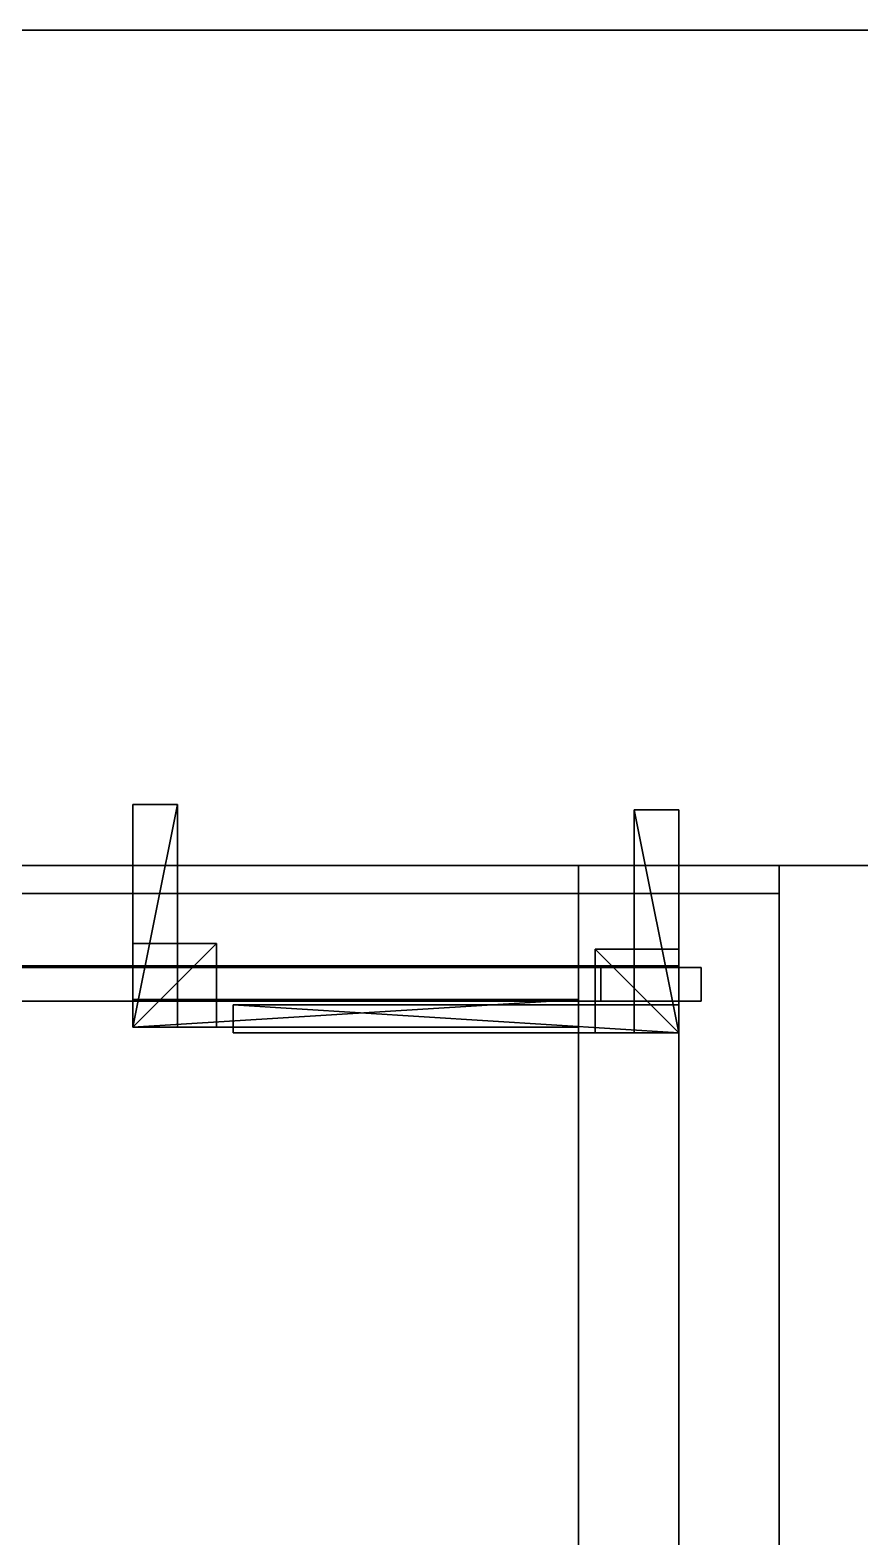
# Model space of a CAD drawing. Extents: x 0 to 6014, y -2453 to 0.
# Drawn here: x 3511.6 to 3660.5, y -270.5 to 0 of the extents above; entities that cross this region are included whole.
import ezdxf

# ---------------------------------------------------------------- set-up
doc = ezdxf.new("R2010")
doc.units = 0
for name, color, linetype in [('LAYER0', 7, 'CONTINUOUS'), ('LAYER1', 7, 'CONTINUOUS'), ('LAYER182', 254, 'CONTINUOUS'), ('LAYER218', 7, 'CONTINUOUS'), ('LAYER227', 2, 'CONTINUOUS'), ('LAYER228', 7, 'CONTINUOUS'), ('LAYER229', 253, 'CONTINUOUS'), ('LAYER230', 253, 'CONTINUOUS'), ('LAYER231', 253, 'CONTINUOUS'), ('LAYER232', 253, 'CONTINUOUS'), ('LAYER233', 253, 'CONTINUOUS'), ('LAYER234', 253, 'CONTINUOUS'), ('LAYER235', 7, 'CONTINUOUS'), ('LAYER236', 7, 'CONTINUOUS'), ('LAYER247', 7, 'CONTINUOUS'), ('LAYER248', 7, 'CONTINUOUS'), ('LAYER349', 7, 'CONTINUOUS'), ('LAYER350', 2, 'CONTINUOUS'), ('LAYER351', 7, 'CONTINUOUS'), ('LAYER352', 253, 'CONTINUOUS'), ('LAYER353', 253, 'CONTINUOUS'), ('LAYER354', 253, 'CONTINUOUS'), ('LAYER355', 253, 'CONTINUOUS'), ('LAYER356', 253, 'CONTINUOUS'), ('LAYER357', 253, 'CONTINUOUS'), ('LAYER358', 7, 'CONTINUOUS'), ('LAYER359', 7, 'CONTINUOUS'), ('LAYER360', 7, 'CONTINUOUS'), ('LAYER362', 7, 'CONTINUOUS'), ('LAYER58', 254, 'CONTINUOUS'), ('LAYER67', 2, 'CONTINUOUS'), ('LAYER68', 7, 'CONTINUOUS'), ('LAYER685', 7, 'CONTINUOUS'), ('LAYER687', 7, 'CONTINUOUS'), ('LAYER688', 45, 'CONTINUOUS'), ('LAYER69', 253, 'CONTINUOUS'), ('LAYER691', 45, 'CONTINUOUS'), ('LAYER695', 7, 'CONTINUOUS'), ('LAYER70', 253, 'CONTINUOUS'), ('LAYER71', 253, 'CONTINUOUS'), ('LAYER72', 253, 'CONTINUOUS'), ('LAYER73', 253, 'CONTINUOUS'), ('LAYER74', 253, 'CONTINUOUS'), ('LAYER75', 7, 'CONTINUOUS'), ('LAYER77', 7, 'CONTINUOUS'), ('LAYER78', 7, 'CONTINUOUS')]:
    doc.layers.add(name, color=color, linetype=linetype)

msp = doc.modelspace()

# ---------------------------------------------------------------- linework, layer by layer
at = {"layer": 'LAYER0'}
for points, invisible_edges in [([(4585, 0), (1510, -265), (1510, 0), (4585, 0)], 1), ([(1510, -265), (4585, 0), (2107, -1840), (1510, -265)], 7), ([(1510, 0, 5), (4585, 0), (1510, 0), (1510, 0, 5)], 1), ([(4585, 0), (1510, 0, 5), (4585, 0, 5), (4585, 0)], 1), ([(1510, 0, 5), (2107, -1840, 5), (4585, 0, 5), (1510, 0, 5)], 3), ([(2107, -1840), (4585, 0), (2107, -2453), (2107, -1840)], 3), ([(2107, -2453), (4585, 0), (4585, -640), (2107, -2453)], 5), ([(4585, 0, 5), (2107, -1840, 5), (4585, -640, 5), (4585, 0, 5)], 3)]:
    msp.add_3dface(points, dxfattribs=dict(at, invisible_edges=invisible_edges))
at = {"layer": 'LAYER1'}
for points, invisible_edges in [([(1660, -150, 5), (1510, 0, 5), (4585, 0, 5), (1660, -150, 5)], 5), ([(1510, 0, 2334), (4585, 0, 5), (1510, 0, 5), (1510, 0, 2334)], 1), ([(4585, 0, 5), (1510, 0, 2334), (4585, 0, 2334), (4585, 0, 5)], 1), ([(1660, -150, 5), (4585, 0, 5), (4435, -150, 5), (1660, -150, 5)], 3), ([(4435, -150, 2334), (1660, -150, 5), (4435, -150, 5), (4435, -150, 2334)], 1), ([(1660, -150, 5), (4435, -150, 2334), (1660, -150, 2334), (1660, -150, 5)], 1)]:
    msp.add_3dface(points, dxfattribs=dict(at, invisible_edges=invisible_edges))
at = {"layer": 'LAYER182', "invisible_edges": 1}
for points in [[(3646, -150, 153), (3646, -780, 2334), (3646, -150, 2334), (3646, -150, 153)], [(3646, -780, 2334), (3646, -150, 153), (3646, -780, 153), (3646, -780, 2334)], [(3664, -150, 2334), (3646, -780, 2334), (3664, -780, 2334), (3664, -150, 2334)], [(3646, -780, 2334), (3664, -150, 2334), (3646, -150, 2334), (3646, -780, 2334)], [(3646, -150, 153), (3664, -780, 153), (3646, -780, 153), (3646, -150, 153)], [(3664, -780, 153), (3646, -150, 153), (3664, -150, 153), (3664, -780, 153)], [(3664, -150, 2334), (3646, -150, 153), (3646, -150, 2334), (3664, -150, 2334)], [(3646, -150, 153), (3664, -150, 2334), (3664, -150, 153), (3646, -150, 153)]]:
    msp.add_3dface(points, dxfattribs=at)
at = {"layer": 'LAYER218', "invisible_edges": 1}
for points in [[(3628, -150, 1943), (3628, -755, 2293), (3628, -150, 2293), (3628, -150, 1943)], [(3628, -755, 2293), (3628, -150, 1943), (3628, -755, 1943), (3628, -755, 2293)], [(3628, -150, 1943), (3646, -755, 1943), (3628, -755, 1943), (3628, -150, 1943)], [(3646, -755, 1943), (3628, -150, 1943), (3646, -150, 1943), (3646, -755, 1943)], [(3646, -150, 2293), (3628, -755, 2293), (3646, -755, 2293), (3646, -150, 2293)], [(3628, -755, 2293), (3646, -150, 2293), (3628, -150, 2293), (3628, -755, 2293)], [(3646, -150, 2293), (3628, -150, 1943), (3628, -150, 2293), (3646, -150, 2293)], [(3628, -150, 1943), (3646, -150, 2293), (3646, -150, 1943), (3628, -150, 1943)], [(3646, -755, 1943), (3646, -150, 2293), (3646, -755, 2293), (3646, -755, 1943)], [(3646, -150, 2293), (3646, -755, 1943), (3646, -150, 1943), (3646, -150, 2293)]]:
    msp.add_3dface(points, dxfattribs=at)
at = {"layer": 'LAYER227'}
for points in [[(3548, -180, 2262.5), (3548, -175, 2239.5), (3548, -180, 2239.5), (3548, -180, 2262.5)], [(3548, -175, 2262.5), (3548, -175, 2239.5), (3548, -180, 2262.5), (3548, -175, 2262.5)], [(3628, -180, 2262.5), (3548, -175, 2262.5), (3548, -180, 2262.5), (3628, -180, 2262.5)], [(3628, -175, 2262.5), (3548, -175, 2262.5), (3628, -180, 2262.5), (3628, -175, 2262.5)], [(3548, -175, 2239.5), (3628, -180, 2239.5), (3548, -180, 2239.5), (3548, -175, 2239.5)], [(3628, -175, 2239.5), (3628, -180, 2239.5), (3548, -175, 2239.5), (3628, -175, 2239.5)], [(3548, -175, 2262.5), (3628, -175, 2239.5), (3548, -175, 2239.5), (3548, -175, 2262.5)], [(3628, -175, 2262.5), (3628, -175, 2239.5), (3548, -175, 2262.5), (3628, -175, 2262.5)], [(3628, -180, 2239.5), (3628, -175, 2262.5), (3628, -180, 2262.5), (3628, -180, 2239.5)], [(3628, -175, 2239.5), (3628, -175, 2262.5), (3628, -180, 2239.5), (3628, -175, 2239.5)], [(3548, -180, 2239.5), (3628, -180, 2262.5), (3548, -180, 2262.5), (3548, -180, 2239.5)], [(3628, -180, 2239.5), (3628, -180, 2262.5), (3548, -180, 2239.5), (3628, -180, 2239.5)]]:
    msp.add_3dface(points, dxfattribs=at)
at = {"layer": 'LAYER228', "invisible_edges": 1}
for points in [[(3628, -180, 2262.5), (3548, -175, 2262.5), (3548, -180, 2262.5), (3628, -180, 2262.5)], [(3548, -175, 2262.5), (3628, -180, 2262.5), (3628, -175, 2262.5), (3548, -175, 2262.5)], [(3548, -175, 2262.5), (3548, -180, 2239.5), (3548, -180, 2262.5), (3548, -175, 2262.5)], [(3548, -180, 2239.5), (3548, -175, 2262.5), (3548, -175, 2239.5), (3548, -180, 2239.5)], [(3628, -175, 2239.5), (3548, -180, 2239.5), (3548, -175, 2239.5), (3628, -175, 2239.5)], [(3548, -180, 2239.5), (3628, -175, 2239.5), (3628, -180, 2239.5), (3548, -180, 2239.5)], [(3548, -175, 2262.5), (3628, -175, 2239.5), (3548, -175, 2239.5), (3548, -175, 2262.5)], [(3628, -175, 2239.5), (3548, -175, 2262.5), (3628, -175, 2262.5), (3628, -175, 2239.5)], [(3628, -175, 2239.5), (3628, -180, 2262.5), (3628, -180, 2239.5), (3628, -175, 2239.5)], [(3628, -180, 2262.5), (3628, -175, 2239.5), (3628, -175, 2262.5), (3628, -180, 2262.5)], [(3628, -180, 2262.5), (3548, -180, 2239.5), (3628, -180, 2239.5), (3628, -180, 2262.5)], [(3548, -180, 2239.5), (3628, -180, 2262.5), (3548, -180, 2262.5), (3548, -180, 2239.5)]]:
    msp.add_3dface(points, dxfattribs=at)
at = {"layer": 'LAYER229'}
for points in [[(3613, -180, 2262.5), (3613, -165, 2247.5), (3613, -180, 2247.5), (3613, -180, 2262.5)], [(3613, -165, 2262.5), (3613, -165, 2247.5), (3613, -180, 2262.5), (3613, -165, 2262.5)], [(3628, -180, 2262.5), (3613, -165, 2262.5), (3613, -180, 2262.5), (3628, -180, 2262.5)], [(3628, -165, 2262.5), (3613, -165, 2262.5), (3628, -180, 2262.5), (3628, -165, 2262.5)], [(3613, -165, 2247.5), (3628, -180, 2247.5), (3613, -180, 2247.5), (3613, -165, 2247.5)], [(3628, -165, 2247.5), (3628, -180, 2247.5), (3613, -165, 2247.5), (3628, -165, 2247.5)], [(3613, -165, 2262.5), (3628, -165, 2247.5), (3613, -165, 2247.5), (3613, -165, 2262.5)], [(3628, -165, 2262.5), (3628, -165, 2247.5), (3613, -165, 2262.5), (3628, -165, 2262.5)], [(3628, -180, 2247.5), (3628, -165, 2262.5), (3628, -180, 2262.5), (3628, -180, 2247.5)], [(3628, -165, 2247.5), (3628, -165, 2262.5), (3628, -180, 2247.5), (3628, -165, 2247.5)], [(3613, -180, 2247.5), (3628, -180, 2262.5), (3613, -180, 2262.5), (3613, -180, 2247.5)], [(3628, -180, 2247.5), (3628, -180, 2262.5), (3613, -180, 2247.5), (3628, -180, 2247.5)]]:
    msp.add_3dface(points, dxfattribs=at)
at = {"layer": 'LAYER230'}
for points in [[(3613, -180, 2262.5), (3613, -165, 2247.5), (3613, -180, 2247.5), (3613, -180, 2262.5)], [(3613, -165, 2262.5), (3613, -165, 2247.5), (3613, -180, 2262.5), (3613, -165, 2262.5)], [(3628, -180, 2262.5), (3613, -165, 2262.5), (3613, -180, 2262.5), (3628, -180, 2262.5)], [(3628, -165, 2262.5), (3613, -165, 2262.5), (3628, -180, 2262.5), (3628, -165, 2262.5)], [(3613, -165, 2247.5), (3628, -180, 2247.5), (3613, -180, 2247.5), (3613, -165, 2247.5)], [(3628, -165, 2247.5), (3628, -180, 2247.5), (3613, -165, 2247.5), (3628, -165, 2247.5)], [(3613, -165, 2262.5), (3628, -165, 2247.5), (3613, -165, 2247.5), (3613, -165, 2262.5)], [(3628, -165, 2262.5), (3628, -165, 2247.5), (3613, -165, 2262.5), (3628, -165, 2262.5)], [(3628, -180, 2247.5), (3628, -165, 2262.5), (3628, -180, 2262.5), (3628, -180, 2247.5)], [(3628, -165, 2247.5), (3628, -165, 2262.5), (3628, -180, 2247.5), (3628, -165, 2247.5)], [(3613, -180, 2247.5), (3628, -180, 2262.5), (3613, -180, 2262.5), (3613, -180, 2247.5)], [(3628, -180, 2247.5), (3628, -180, 2262.5), (3613, -180, 2247.5), (3628, -180, 2247.5)]]:
    msp.add_3dface(points, dxfattribs=at)
at = {"layer": 'LAYER231'}
for points in [[(3613, -180, 2262.5), (3613, -165, 2247.5), (3613, -180, 2247.5), (3613, -180, 2262.5)], [(3613, -165, 2262.5), (3613, -165, 2247.5), (3613, -180, 2262.5), (3613, -165, 2262.5)], [(3628, -180, 2262.5), (3613, -165, 2262.5), (3613, -180, 2262.5), (3628, -180, 2262.5)], [(3628, -165, 2262.5), (3613, -165, 2262.5), (3628, -180, 2262.5), (3628, -165, 2262.5)], [(3613, -165, 2247.5), (3628, -180, 2247.5), (3613, -180, 2247.5), (3613, -165, 2247.5)], [(3628, -165, 2247.5), (3628, -180, 2247.5), (3613, -165, 2247.5), (3628, -165, 2247.5)], [(3613, -165, 2262.5), (3628, -165, 2247.5), (3613, -165, 2247.5), (3613, -165, 2262.5)], [(3628, -165, 2262.5), (3628, -165, 2247.5), (3613, -165, 2262.5), (3628, -165, 2262.5)], [(3628, -180, 2247.5), (3628, -165, 2262.5), (3628, -180, 2262.5), (3628, -180, 2247.5)], [(3628, -165, 2247.5), (3628, -165, 2262.5), (3628, -180, 2247.5), (3628, -165, 2247.5)], [(3613, -180, 2247.5), (3628, -180, 2262.5), (3613, -180, 2262.5), (3613, -180, 2247.5)], [(3628, -180, 2247.5), (3628, -180, 2262.5), (3613, -180, 2247.5), (3628, -180, 2247.5)]]:
    msp.add_3dface(points, dxfattribs=at)
at = {"layer": 'LAYER232'}
for points in [[(3613, -180, 2262.5), (3613, -165, 2247.5), (3613, -180, 2247.5), (3613, -180, 2262.5)], [(3613, -165, 2262.5), (3613, -165, 2247.5), (3613, -180, 2262.5), (3613, -165, 2262.5)], [(3628, -180, 2262.5), (3613, -165, 2262.5), (3613, -180, 2262.5), (3628, -180, 2262.5)], [(3628, -165, 2262.5), (3613, -165, 2262.5), (3628, -180, 2262.5), (3628, -165, 2262.5)], [(3613, -165, 2247.5), (3628, -180, 2247.5), (3613, -180, 2247.5), (3613, -165, 2247.5)], [(3628, -165, 2247.5), (3628, -180, 2247.5), (3613, -165, 2247.5), (3628, -165, 2247.5)], [(3613, -165, 2262.5), (3628, -165, 2247.5), (3613, -165, 2247.5), (3613, -165, 2262.5)], [(3628, -165, 2262.5), (3628, -165, 2247.5), (3613, -165, 2262.5), (3628, -165, 2262.5)], [(3628, -180, 2247.5), (3628, -165, 2262.5), (3628, -180, 2262.5), (3628, -180, 2247.5)], [(3628, -165, 2247.5), (3628, -165, 2262.5), (3628, -180, 2247.5), (3628, -165, 2247.5)], [(3613, -180, 2247.5), (3628, -180, 2262.5), (3613, -180, 2262.5), (3613, -180, 2247.5)], [(3628, -180, 2247.5), (3628, -180, 2262.5), (3613, -180, 2247.5), (3628, -180, 2247.5)]]:
    msp.add_3dface(points, dxfattribs=at)
at = {"layer": 'LAYER233'}
for points in [[(3620, -180, 2262.5), (3620, -140, 2254.5), (3620, -180, 2254.5), (3620, -180, 2262.5)], [(3620, -140, 2262.5), (3620, -140, 2254.5), (3620, -180, 2262.5), (3620, -140, 2262.5)], [(3628, -180, 2262.5), (3620, -140, 2262.5), (3620, -180, 2262.5), (3628, -180, 2262.5)], [(3628, -140, 2262.5), (3620, -140, 2262.5), (3628, -180, 2262.5), (3628, -140, 2262.5)], [(3620, -140, 2254.5), (3628, -180, 2254.5), (3620, -180, 2254.5), (3620, -140, 2254.5)], [(3628, -140, 2254.5), (3628, -180, 2254.5), (3620, -140, 2254.5), (3628, -140, 2254.5)], [(3620, -140, 2262.5), (3628, -140, 2254.5), (3620, -140, 2254.5), (3620, -140, 2262.5)], [(3628, -140, 2262.5), (3628, -140, 2254.5), (3620, -140, 2262.5), (3628, -140, 2262.5)], [(3628, -180, 2254.5), (3628, -140, 2262.5), (3628, -180, 2262.5), (3628, -180, 2254.5)], [(3628, -140, 2254.5), (3628, -140, 2262.5), (3628, -180, 2254.5), (3628, -140, 2254.5)], [(3620, -180, 2254.5), (3628, -180, 2262.5), (3620, -180, 2262.5), (3620, -180, 2254.5)], [(3628, -180, 2254.5), (3628, -180, 2262.5), (3620, -180, 2254.5), (3628, -180, 2254.5)]]:
    msp.add_3dface(points, dxfattribs=at)
at = {"layer": 'LAYER234'}
for points in [[(3548, -180, 2262.5), (3548, -175, 2246.5), (3548, -180, 2246.5), (3548, -180, 2262.5)], [(3548, -175, 2262.5), (3548, -175, 2246.5), (3548, -180, 2262.5), (3548, -175, 2262.5)], [(3628, -180, 2262.5), (3548, -175, 2262.5), (3548, -180, 2262.5), (3628, -180, 2262.5)], [(3628, -175, 2262.5), (3548, -175, 2262.5), (3628, -180, 2262.5), (3628, -175, 2262.5)], [(3548, -175, 2246.5), (3628, -180, 2246.5), (3548, -180, 2246.5), (3548, -175, 2246.5)], [(3628, -175, 2246.5), (3628, -180, 2246.5), (3548, -175, 2246.5), (3628, -175, 2246.5)], [(3548, -175, 2262.5), (3628, -175, 2246.5), (3548, -175, 2246.5), (3548, -175, 2262.5)], [(3628, -175, 2262.5), (3628, -175, 2246.5), (3548, -175, 2262.5), (3628, -175, 2262.5)], [(3628, -180, 2246.5), (3628, -175, 2262.5), (3628, -180, 2262.5), (3628, -180, 2246.5)], [(3628, -175, 2246.5), (3628, -175, 2262.5), (3628, -180, 2246.5), (3628, -175, 2246.5)], [(3548, -180, 2246.5), (3628, -180, 2262.5), (3548, -180, 2262.5), (3548, -180, 2246.5)], [(3628, -180, 2246.5), (3628, -180, 2262.5), (3548, -180, 2246.5), (3628, -180, 2246.5)]]:
    msp.add_3dface(points, dxfattribs=at)
at = {"layer": 'LAYER235', "invisible_edges": 1}
for points in [[(3628, -150, 1944), (3046, -755, 1944), (3046, -150, 1944), (3628, -150, 1944)], [(3046, -755, 1944), (3628, -150, 1944), (3628, -755, 1944), (3046, -755, 1944)], [(3046, -150, 1962), (3628, -150, 1944), (3046, -150, 1944), (3046, -150, 1962)], [(3628, -150, 1944), (3046, -150, 1962), (3628, -150, 1962), (3628, -150, 1944)], [(3628, -755, 1962), (3046, -150, 1962), (3046, -755, 1962), (3628, -755, 1962)], [(3046, -150, 1962), (3628, -755, 1962), (3628, -150, 1962), (3046, -150, 1962)], [(3628, -150, 1944), (3628, -755, 1962), (3628, -755, 1944), (3628, -150, 1944)], [(3628, -755, 1962), (3628, -150, 1944), (3628, -150, 1962), (3628, -755, 1962)]]:
    msp.add_3dface(points, dxfattribs=at)
at = {"layer": 'LAYER236', "invisible_edges": 1}
for points in [[(3046, -150, 2292), (3628, -755, 2292), (3628, -150, 2292), (3046, -150, 2292)], [(3628, -755, 2292), (3046, -150, 2292), (3046, -755, 2292), (3628, -755, 2292)], [(3628, -150, 2274), (3046, -150, 2292), (3628, -150, 2292), (3628, -150, 2274)], [(3046, -150, 2292), (3628, -150, 2274), (3046, -150, 2274), (3046, -150, 2292)], [(3046, -755, 2274), (3628, -150, 2274), (3628, -755, 2274), (3046, -755, 2274)], [(3628, -150, 2274), (3046, -755, 2274), (3046, -150, 2274), (3628, -150, 2274)], [(3628, -150, 2274), (3628, -755, 2292), (3628, -755, 2274), (3628, -150, 2274)], [(3628, -755, 2292), (3628, -150, 2274), (3628, -150, 2292), (3628, -755, 2292)]]:
    msp.add_3dface(points, dxfattribs=at)
at = {"layer": 'LAYER247', "invisible_edges": 1}
for points in [[(3042, -168.3, 1958), (3632, -174.3, 1958), (3042, -174.3, 1958), (3042, -168.3, 1958)], [(3632, -174.3, 1958), (3042, -168.3, 1958), (3632, -168.3, 1958), (3632, -174.3, 1958)], [(3632, -168.3, 2278), (3042, -174.3, 2278), (3632, -174.3, 2278), (3632, -168.3, 2278)], [(3042, -174.3, 2278), (3632, -168.3, 2278), (3042, -168.3, 2278), (3042, -174.3, 2278)], [(3042, -168.3, 1958), (3632, -168.3, 2278), (3632, -168.3, 1958), (3042, -168.3, 1958)], [(3632, -168.3, 2278), (3042, -168.3, 1958), (3042, -168.3, 2278), (3632, -168.3, 2278)], [(3632, -168.3, 2278), (3632, -174.3, 1958), (3632, -168.3, 1958), (3632, -168.3, 2278)], [(3632, -174.3, 1958), (3632, -168.3, 2278), (3632, -174.3, 2278), (3632, -174.3, 1958)], [(3042, -174.3, 2278), (3632, -174.3, 1958), (3632, -174.3, 2278), (3042, -174.3, 2278)], [(3632, -174.3, 1958), (3042, -174.3, 2278), (3042, -174.3, 1958), (3632, -174.3, 1958)]]:
    msp.add_3dface(points, dxfattribs=at)
at = {"layer": 'LAYER248', "invisible_edges": 1}
for points in [[(3628, -150, 2274), (3046, -150, 2154), (3046, -150, 2274), (3628, -150, 2274)], [(3046, -150, 2154), (3628, -150, 2274), (3628, -150, 2154), (3046, -150, 2154)], [(3628, -168, 2154), (3046, -150, 2154), (3628, -150, 2154), (3628, -168, 2154)], [(3046, -150, 2154), (3628, -168, 2154), (3046, -168, 2154), (3046, -150, 2154)], [(3046, -168, 2274), (3628, -150, 2274), (3046, -150, 2274), (3046, -168, 2274)], [(3628, -150, 2274), (3046, -168, 2274), (3628, -168, 2274), (3628, -150, 2274)], [(3628, -150, 2274), (3628, -168, 2154), (3628, -150, 2154), (3628, -150, 2274)], [(3628, -168, 2154), (3628, -150, 2274), (3628, -168, 2274), (3628, -168, 2154)], [(3628, -168, 2154), (3046, -168, 2274), (3046, -168, 2154), (3628, -168, 2154)], [(3046, -168, 2274), (3628, -168, 2154), (3628, -168, 2274), (3046, -168, 2274)]]:
    msp.add_3dface(points, dxfattribs=at)
at = {"layer": 'LAYER349', "invisible_edges": 1}
for points in [[(3610, -150, 1906), (3037, -150, 1786), (3037, -150, 1906), (3610, -150, 1906)], [(3037, -150, 1786), (3610, -150, 1906), (3610, -150, 1786), (3037, -150, 1786)], [(3610, -168, 1786), (3037, -150, 1786), (3610, -150, 1786), (3610, -168, 1786)], [(3037, -150, 1786), (3610, -168, 1786), (3037, -168, 1786), (3037, -150, 1786)], [(3037, -168, 1906), (3610, -150, 1906), (3037, -150, 1906), (3037, -168, 1906)], [(3610, -150, 1906), (3037, -168, 1906), (3610, -168, 1906), (3610, -150, 1906)], [(3610, -150, 1906), (3610, -168, 1786), (3610, -150, 1786), (3610, -150, 1906)], [(3610, -168, 1786), (3610, -150, 1906), (3610, -168, 1906), (3610, -168, 1786)], [(3610, -168, 1786), (3037, -168, 1906), (3037, -168, 1786), (3610, -168, 1786)], [(3037, -168, 1906), (3610, -168, 1786), (3610, -168, 1906), (3037, -168, 1906)]]:
    msp.add_3dface(points, dxfattribs=at)
at = {"layer": 'LAYER350'}
for points in [[(3610, -179, 1883), (3610, -174, 1883), (3530, -179, 1883), (3610, -179, 1883)], [(3530, -179, 1883), (3610, -174, 1883), (3530, -174, 1883), (3530, -179, 1883)], [(3530, -179, 1883), (3530, -174, 1883), (3530, -179, 1860), (3530, -179, 1883)], [(3530, -179, 1860), (3530, -174, 1883), (3530, -174, 1860), (3530, -179, 1860)], [(3610, -179, 1860), (3530, -179, 1860), (3610, -174, 1860), (3610, -179, 1860)], [(3610, -174, 1860), (3530, -179, 1860), (3530, -174, 1860), (3610, -174, 1860)], [(3610, -174, 1860), (3530, -174, 1860), (3610, -174, 1883), (3610, -174, 1860)], [(3610, -174, 1883), (3530, -174, 1860), (3530, -174, 1883), (3610, -174, 1883)], [(3610, -179, 1860), (3610, -174, 1860), (3610, -179, 1883), (3610, -179, 1860)], [(3610, -179, 1883), (3610, -174, 1860), (3610, -174, 1883), (3610, -179, 1883)], [(3610, -179, 1883), (3530, -179, 1883), (3610, -179, 1860), (3610, -179, 1883)], [(3610, -179, 1860), (3530, -179, 1883), (3530, -179, 1860), (3610, -179, 1860)]]:
    msp.add_3dface(points, dxfattribs=at)
at = {"layer": 'LAYER351', "invisible_edges": 1}
for points in [[(3530, -174, 1883), (3610, -179, 1883), (3610, -174, 1883), (3530, -174, 1883)], [(3610, -179, 1883), (3530, -174, 1883), (3530, -179, 1883), (3610, -179, 1883)], [(3530, -179, 1860), (3610, -174, 1860), (3610, -179, 1860), (3530, -179, 1860)], [(3610, -174, 1860), (3530, -179, 1860), (3530, -174, 1860), (3610, -174, 1860)], [(3530, -174, 1883), (3530, -179, 1860), (3530, -179, 1883), (3530, -174, 1883)], [(3530, -179, 1860), (3530, -174, 1883), (3530, -174, 1860), (3530, -179, 1860)], [(3610, -174, 1860), (3530, -174, 1883), (3610, -174, 1883), (3610, -174, 1860)], [(3530, -174, 1883), (3610, -174, 1860), (3530, -174, 1860), (3530, -174, 1883)], [(3610, -174, 1860), (3610, -179, 1883), (3610, -179, 1860), (3610, -174, 1860)], [(3610, -179, 1883), (3610, -174, 1860), (3610, -174, 1883), (3610, -179, 1883)], [(3530, -179, 1860), (3610, -179, 1883), (3530, -179, 1883), (3530, -179, 1860)], [(3610, -179, 1883), (3530, -179, 1860), (3610, -179, 1860), (3610, -179, 1883)]]:
    msp.add_3dface(points, dxfattribs=at)
at = {"layer": 'LAYER352'}
for points in [[(3545, -179, 1883), (3545, -164, 1883), (3530, -179, 1883), (3545, -179, 1883)], [(3530, -179, 1883), (3545, -164, 1883), (3530, -164, 1883), (3530, -179, 1883)], [(3530, -179, 1883), (3530, -164, 1883), (3530, -179, 1868), (3530, -179, 1883)], [(3530, -179, 1868), (3530, -164, 1883), (3530, -164, 1868), (3530, -179, 1868)], [(3545, -179, 1868), (3530, -179, 1868), (3545, -164, 1868), (3545, -179, 1868)], [(3545, -164, 1868), (3530, -179, 1868), (3530, -164, 1868), (3545, -164, 1868)], [(3545, -164, 1868), (3530, -164, 1868), (3545, -164, 1883), (3545, -164, 1868)], [(3545, -164, 1883), (3530, -164, 1868), (3530, -164, 1883), (3545, -164, 1883)], [(3545, -179, 1868), (3545, -164, 1868), (3545, -179, 1883), (3545, -179, 1868)], [(3545, -179, 1883), (3545, -164, 1868), (3545, -164, 1883), (3545, -179, 1883)], [(3545, -179, 1883), (3530, -179, 1883), (3545, -179, 1868), (3545, -179, 1883)], [(3545, -179, 1868), (3530, -179, 1883), (3530, -179, 1868), (3545, -179, 1868)]]:
    msp.add_3dface(points, dxfattribs=at)
at = {"layer": 'LAYER353'}
for points in [[(3545, -179, 1883), (3545, -164, 1883), (3530, -179, 1883), (3545, -179, 1883)], [(3530, -179, 1883), (3545, -164, 1883), (3530, -164, 1883), (3530, -179, 1883)], [(3530, -179, 1883), (3530, -164, 1883), (3530, -179, 1868), (3530, -179, 1883)], [(3530, -179, 1868), (3530, -164, 1883), (3530, -164, 1868), (3530, -179, 1868)], [(3545, -179, 1868), (3530, -179, 1868), (3545, -164, 1868), (3545, -179, 1868)], [(3545, -164, 1868), (3530, -179, 1868), (3530, -164, 1868), (3545, -164, 1868)], [(3545, -164, 1868), (3530, -164, 1868), (3545, -164, 1883), (3545, -164, 1868)], [(3545, -164, 1883), (3530, -164, 1868), (3530, -164, 1883), (3545, -164, 1883)], [(3545, -179, 1868), (3545, -164, 1868), (3545, -179, 1883), (3545, -179, 1868)], [(3545, -179, 1883), (3545, -164, 1868), (3545, -164, 1883), (3545, -179, 1883)], [(3545, -179, 1883), (3530, -179, 1883), (3545, -179, 1868), (3545, -179, 1883)], [(3545, -179, 1868), (3530, -179, 1883), (3530, -179, 1868), (3545, -179, 1868)]]:
    msp.add_3dface(points, dxfattribs=at)
at = {"layer": 'LAYER354'}
for points in [[(3545, -179, 1883), (3545, -164, 1883), (3530, -179, 1883), (3545, -179, 1883)], [(3530, -179, 1883), (3545, -164, 1883), (3530, -164, 1883), (3530, -179, 1883)], [(3530, -179, 1883), (3530, -164, 1883), (3530, -179, 1868), (3530, -179, 1883)], [(3530, -179, 1868), (3530, -164, 1883), (3530, -164, 1868), (3530, -179, 1868)], [(3545, -179, 1868), (3530, -179, 1868), (3545, -164, 1868), (3545, -179, 1868)], [(3545, -164, 1868), (3530, -179, 1868), (3530, -164, 1868), (3545, -164, 1868)], [(3545, -164, 1868), (3530, -164, 1868), (3545, -164, 1883), (3545, -164, 1868)], [(3545, -164, 1883), (3530, -164, 1868), (3530, -164, 1883), (3545, -164, 1883)], [(3545, -179, 1868), (3545, -164, 1868), (3545, -179, 1883), (3545, -179, 1868)], [(3545, -179, 1883), (3545, -164, 1868), (3545, -164, 1883), (3545, -179, 1883)], [(3545, -179, 1883), (3530, -179, 1883), (3545, -179, 1868), (3545, -179, 1883)], [(3545, -179, 1868), (3530, -179, 1883), (3530, -179, 1868), (3545, -179, 1868)]]:
    msp.add_3dface(points, dxfattribs=at)
at = {"layer": 'LAYER355'}
for points in [[(3545, -179, 1883), (3545, -164, 1883), (3530, -179, 1883), (3545, -179, 1883)], [(3530, -179, 1883), (3545, -164, 1883), (3530, -164, 1883), (3530, -179, 1883)], [(3530, -179, 1883), (3530, -164, 1883), (3530, -179, 1868), (3530, -179, 1883)], [(3530, -179, 1868), (3530, -164, 1883), (3530, -164, 1868), (3530, -179, 1868)], [(3545, -179, 1868), (3530, -179, 1868), (3545, -164, 1868), (3545, -179, 1868)], [(3545, -164, 1868), (3530, -179, 1868), (3530, -164, 1868), (3545, -164, 1868)], [(3545, -164, 1868), (3530, -164, 1868), (3545, -164, 1883), (3545, -164, 1868)], [(3545, -164, 1883), (3530, -164, 1868), (3530, -164, 1883), (3545, -164, 1883)], [(3545, -179, 1868), (3545, -164, 1868), (3545, -179, 1883), (3545, -179, 1868)], [(3545, -179, 1883), (3545, -164, 1868), (3545, -164, 1883), (3545, -179, 1883)], [(3545, -179, 1883), (3530, -179, 1883), (3545, -179, 1868), (3545, -179, 1883)], [(3545, -179, 1868), (3530, -179, 1883), (3530, -179, 1868), (3545, -179, 1868)]]:
    msp.add_3dface(points, dxfattribs=at)
at = {"layer": 'LAYER356'}
for points in [[(3538, -179, 1883), (3538, -139, 1883), (3530, -179, 1883), (3538, -179, 1883)], [(3530, -179, 1883), (3538, -139, 1883), (3530, -139, 1883), (3530, -179, 1883)], [(3530, -179, 1883), (3530, -139, 1883), (3530, -179, 1875), (3530, -179, 1883)], [(3530, -179, 1875), (3530, -139, 1883), (3530, -139, 1875), (3530, -179, 1875)], [(3538, -179, 1875), (3530, -179, 1875), (3538, -139, 1875), (3538, -179, 1875)], [(3538, -139, 1875), (3530, -179, 1875), (3530, -139, 1875), (3538, -139, 1875)], [(3538, -139, 1875), (3530, -139, 1875), (3538, -139, 1883), (3538, -139, 1875)], [(3538, -139, 1883), (3530, -139, 1875), (3530, -139, 1883), (3538, -139, 1883)], [(3538, -179, 1875), (3538, -139, 1875), (3538, -179, 1883), (3538, -179, 1875)], [(3538, -179, 1883), (3538, -139, 1875), (3538, -139, 1883), (3538, -179, 1883)], [(3538, -179, 1883), (3530, -179, 1883), (3538, -179, 1875), (3538, -179, 1883)], [(3538, -179, 1875), (3530, -179, 1883), (3530, -179, 1875), (3538, -179, 1875)]]:
    msp.add_3dface(points, dxfattribs=at)
at = {"layer": 'LAYER357'}
for points in [[(3610, -179, 1883), (3610, -174, 1883), (3530, -179, 1883), (3610, -179, 1883)], [(3530, -179, 1883), (3610, -174, 1883), (3530, -174, 1883), (3530, -179, 1883)], [(3530, -179, 1883), (3530, -174, 1883), (3530, -179, 1867), (3530, -179, 1883)], [(3530, -179, 1867), (3530, -174, 1883), (3530, -174, 1867), (3530, -179, 1867)], [(3610, -179, 1867), (3530, -179, 1867), (3610, -174, 1867), (3610, -179, 1867)], [(3610, -174, 1867), (3530, -179, 1867), (3530, -174, 1867), (3610, -174, 1867)], [(3610, -174, 1867), (3530, -174, 1867), (3610, -174, 1883), (3610, -174, 1867)], [(3610, -174, 1883), (3530, -174, 1867), (3530, -174, 1883), (3610, -174, 1883)], [(3610, -179, 1867), (3610, -174, 1867), (3610, -179, 1883), (3610, -179, 1867)], [(3610, -179, 1883), (3610, -174, 1867), (3610, -174, 1883), (3610, -179, 1883)], [(3610, -179, 1883), (3530, -179, 1883), (3610, -179, 1867), (3610, -179, 1883)], [(3610, -179, 1867), (3530, -179, 1883), (3530, -179, 1867), (3610, -179, 1867)]]:
    msp.add_3dface(points, dxfattribs=at)
at = {"layer": 'LAYER358', "invisible_edges": 1}
for points in [[(3037, -150, 1924), (3610, -550, 1924), (3610, -150, 1924), (3037, -150, 1924)], [(3610, -550, 1924), (3037, -150, 1924), (3037, -550, 1924), (3610, -550, 1924)], [(3610, -150, 1906), (3037, -150, 1924), (3610, -150, 1924), (3610, -150, 1906)], [(3037, -150, 1924), (3610, -150, 1906), (3037, -150, 1906), (3037, -150, 1924)], [(3037, -550, 1906), (3610, -150, 1906), (3610, -550, 1906), (3037, -550, 1906)], [(3610, -150, 1906), (3037, -550, 1906), (3037, -150, 1906), (3610, -150, 1906)], [(3610, -150, 1906), (3610, -550, 1924), (3610, -550, 1906), (3610, -150, 1906)], [(3610, -550, 1924), (3610, -150, 1906), (3610, -150, 1924), (3610, -550, 1924)]]:
    msp.add_3dface(points, dxfattribs=at)
at = {"layer": 'LAYER359', "invisible_edges": 1}
for points in [[(3610, -150, 1583), (3037, -550, 1583), (3037, -150, 1583), (3610, -150, 1583)], [(3037, -550, 1583), (3610, -150, 1583), (3610, -550, 1583), (3037, -550, 1583)], [(3037, -150, 1601), (3610, -150, 1583), (3037, -150, 1583), (3037, -150, 1601)], [(3610, -150, 1583), (3037, -150, 1601), (3610, -150, 1601), (3610, -150, 1583)], [(3610, -550, 1601), (3037, -150, 1601), (3037, -550, 1601), (3610, -550, 1601)], [(3037, -150, 1601), (3610, -550, 1601), (3610, -150, 1601), (3037, -150, 1601)], [(3610, -150, 1583), (3610, -550, 1601), (3610, -550, 1583), (3610, -150, 1583)], [(3610, -550, 1601), (3610, -150, 1583), (3610, -150, 1601), (3610, -550, 1601)]]:
    msp.add_3dface(points, dxfattribs=at)
at = {"layer": 'LAYER360', "invisible_edges": 1}
for points in [[(3033, -168.3, 1597), (3614, -168.3, 1910), (3614, -168.3, 1597), (3033, -168.3, 1597)], [(3614, -168.3, 1910), (3033, -168.3, 1597), (3033, -168.3, 1910), (3614, -168.3, 1910)], [(3033, -174.3, 1910), (3614, -168.3, 1910), (3033, -168.3, 1910), (3033, -174.3, 1910)], [(3614, -168.3, 1910), (3033, -174.3, 1910), (3614, -174.3, 1910), (3614, -168.3, 1910)], [(3614, -174.3, 1597), (3033, -168.3, 1597), (3614, -168.3, 1597), (3614, -174.3, 1597)], [(3033, -168.3, 1597), (3614, -174.3, 1597), (3033, -174.3, 1597), (3033, -168.3, 1597)], [(3614, -174.3, 1597), (3614, -168.3, 1910), (3614, -174.3, 1910), (3614, -174.3, 1597)], [(3614, -168.3, 1910), (3614, -174.3, 1597), (3614, -168.3, 1597), (3614, -168.3, 1910)], [(3033, -174.3, 1910), (3614, -174.3, 1597), (3614, -174.3, 1910), (3033, -174.3, 1910)], [(3614, -174.3, 1597), (3033, -174.3, 1910), (3033, -174.3, 1597), (3614, -174.3, 1597)]]:
    msp.add_3dface(points, dxfattribs=at)
at = {"layer": 'LAYER362', "invisible_edges": 1}
for points in [[(3610, -150, 1582), (3610, -550, 1925), (3610, -150, 1925), (3610, -150, 1582)], [(3610, -550, 1925), (3610, -150, 1582), (3610, -550, 1582), (3610, -550, 1925)], [(3610, -150, 1582), (3628, -550, 1582), (3610, -550, 1582), (3610, -150, 1582)], [(3628, -550, 1582), (3610, -150, 1582), (3628, -150, 1582), (3628, -550, 1582)], [(3628, -150, 1925), (3610, -550, 1925), (3628, -550, 1925), (3628, -150, 1925)], [(3610, -550, 1925), (3628, -150, 1925), (3610, -150, 1925), (3610, -550, 1925)], [(3628, -150, 1925), (3610, -150, 1582), (3610, -150, 1925), (3628, -150, 1925)], [(3610, -150, 1582), (3628, -150, 1925), (3628, -150, 1582), (3610, -150, 1582)], [(3628, -550, 1582), (3628, -150, 1925), (3628, -550, 1925), (3628, -550, 1582)], [(3628, -150, 1925), (3628, -550, 1582), (3628, -150, 1582), (3628, -150, 1925)]]:
    msp.add_3dface(points, dxfattribs=at)
at = {"layer": 'LAYER58', "invisible_edges": 1}
for points in [[(3628, -150, 153), (3628, -823, 910), (3628, -150, 910), (3628, -150, 153)], [(3628, -823, 910), (3628, -150, 153), (3628, -823, 153), (3628, -823, 910)], [(3628, -150, 153), (3646, -823, 153), (3628, -823, 153), (3628, -150, 153)], [(3646, -823, 153), (3628, -150, 153), (3646, -150, 153), (3646, -823, 153)], [(3646, -150, 910), (3628, -823, 910), (3646, -823, 910), (3646, -150, 910)], [(3628, -823, 910), (3646, -150, 910), (3628, -150, 910), (3628, -823, 910)], [(3646, -150, 910), (3628, -150, 153), (3628, -150, 910), (3646, -150, 910)], [(3628, -150, 153), (3646, -150, 910), (3646, -150, 153), (3628, -150, 153)], [(3646, -823, 153), (3646, -150, 910), (3646, -823, 910), (3646, -823, 153)], [(3646, -150, 910), (3646, -823, 153), (3646, -150, 153), (3646, -150, 910)]]:
    msp.add_3dface(points, dxfattribs=at)
at = {"layer": 'LAYER67'}
for points in [[(3548, -180, 880.5), (3548, -175, 857.5), (3548, -180, 857.5), (3548, -180, 880.5)], [(3548, -175, 880.5), (3548, -175, 857.5), (3548, -180, 880.5), (3548, -175, 880.5)], [(3628, -180, 880.5), (3548, -175, 880.5), (3548, -180, 880.5), (3628, -180, 880.5)], [(3628, -175, 880.5), (3548, -175, 880.5), (3628, -180, 880.5), (3628, -175, 880.5)], [(3548, -175, 857.5), (3628, -180, 857.5), (3548, -180, 857.5), (3548, -175, 857.5)], [(3628, -175, 857.5), (3628, -180, 857.5), (3548, -175, 857.5), (3628, -175, 857.5)], [(3548, -175, 880.5), (3628, -175, 857.5), (3548, -175, 857.5), (3548, -175, 880.5)], [(3628, -175, 880.5), (3628, -175, 857.5), (3548, -175, 880.5), (3628, -175, 880.5)], [(3628, -180, 857.5), (3628, -175, 880.5), (3628, -180, 880.5), (3628, -180, 857.5)], [(3628, -175, 857.5), (3628, -175, 880.5), (3628, -180, 857.5), (3628, -175, 857.5)], [(3548, -180, 857.5), (3628, -180, 880.5), (3548, -180, 880.5), (3548, -180, 857.5)], [(3628, -180, 857.5), (3628, -180, 880.5), (3548, -180, 857.5), (3628, -180, 857.5)]]:
    msp.add_3dface(points, dxfattribs=at)
at = {"layer": 'LAYER68', "invisible_edges": 1}
for points in [[(3628, -180, 880.5), (3548, -175, 880.5), (3548, -180, 880.5), (3628, -180, 880.5)], [(3548, -175, 880.5), (3628, -180, 880.5), (3628, -175, 880.5), (3548, -175, 880.5)], [(3548, -175, 880.5), (3548, -180, 857.5), (3548, -180, 880.5), (3548, -175, 880.5)], [(3548, -180, 857.5), (3548, -175, 880.5), (3548, -175, 857.5), (3548, -180, 857.5)], [(3628, -175, 857.5), (3548, -180, 857.5), (3548, -175, 857.5), (3628, -175, 857.5)], [(3548, -180, 857.5), (3628, -175, 857.5), (3628, -180, 857.5), (3548, -180, 857.5)], [(3548, -175, 880.5), (3628, -175, 857.5), (3548, -175, 857.5), (3548, -175, 880.5)], [(3628, -175, 857.5), (3548, -175, 880.5), (3628, -175, 880.5), (3628, -175, 857.5)], [(3628, -175, 857.5), (3628, -180, 880.5), (3628, -180, 857.5), (3628, -175, 857.5)], [(3628, -180, 880.5), (3628, -175, 857.5), (3628, -175, 880.5), (3628, -180, 880.5)], [(3628, -180, 880.5), (3548, -180, 857.5), (3628, -180, 857.5), (3628, -180, 880.5)], [(3548, -180, 857.5), (3628, -180, 880.5), (3548, -180, 880.5), (3548, -180, 857.5)]]:
    msp.add_3dface(points, dxfattribs=at)
at = {"layer": 'LAYER685'}
for points, invisible_edges in [([(2528, -218, 937), (1660, -150, 937), (3646, -150, 937), (2528, -218, 937)], 5), ([(1660, -150, 957), (3646, -150, 937), (1660, -150, 937), (1660, -150, 957)], 1), ([(3646, -150, 937), (1660, -150, 957), (3646, -150, 957), (3646, -150, 937)], 1), ([(1660, -150, 957), (2528, -218, 957), (3646, -150, 957), (1660, -150, 957)], 3), ([(2528, -218, 937), (3646, -150, 937), (3488, -218, 937), (2528, -218, 937)], 3), ([(3646, -150, 957), (2528, -218, 957), (3488, -218, 957), (3646, -150, 957)], 5), ([(3646, -853, 937), (3488, -763, 937), (3646, -150, 937), (3646, -853, 937)], 3), ([(3488, -218, 937), (3646, -150, 937), (3488, -763, 937), (3488, -218, 937)], 3), ([(3646, -150, 957), (3488, -218, 957), (3646, -853, 957), (3646, -150, 957)], 3), ([(3646, -150, 937), (3646, -853, 957), (3646, -853, 937), (3646, -150, 937)], 1), ([(3646, -853, 957), (3646, -150, 937), (3646, -150, 957), (3646, -853, 957)], 1), ([(3488, -763, 957), (3646, -853, 957), (3488, -218, 957), (3488, -763, 957)], 3)]:
    msp.add_3dface(points, dxfattribs=dict(at, invisible_edges=invisible_edges))
at = {"layer": 'LAYER687', "invisible_edges": 1}
for points in [[(3646, -150, 957), (1660, -155, 957), (1660, -150, 957), (3646, -150, 957)], [(1660, -155, 957), (3646, -150, 957), (3646, -155, 957), (1660, -155, 957)], [(1660, -150, 1582), (3646, -150, 957), (1660, -150, 957), (1660, -150, 1582)], [(3646, -150, 957), (1660, -150, 1582), (3646, -150, 1582), (3646, -150, 957)], [(3646, -155, 1582), (1660, -150, 1582), (1660, -155, 1582), (3646, -155, 1582)], [(1660, -150, 1582), (3646, -155, 1582), (3646, -150, 1582), (1660, -150, 1582)], [(3646, -150, 957), (3646, -155, 1582), (3646, -155, 957), (3646, -150, 957)], [(3646, -155, 1582), (3646, -150, 957), (3646, -150, 1582), (3646, -155, 1582)], [(3646, -155, 1582), (1660, -155, 957), (3646, -155, 957), (3646, -155, 1582)], [(1660, -155, 957), (3646, -155, 1582), (1660, -155, 1582), (1660, -155, 957)]]:
    msp.add_3dface(points, dxfattribs=at)
at = {"layer": 'LAYER688', "invisible_edges": 1}
for points in [[(2410, -155, 1582), (3628, -555, 1582), (3628, -155, 1582), (2410, -155, 1582)], [(3628, -555, 1582), (2410, -155, 1582), (2410, -555, 1582), (3628, -555, 1582)], [(3628, -155, 1564), (2410, -155, 1582), (3628, -155, 1582), (3628, -155, 1564)], [(2410, -155, 1582), (3628, -155, 1564), (2410, -155, 1564), (2410, -155, 1582)], [(2410, -555, 1564), (3628, -155, 1564), (3628, -555, 1564), (2410, -555, 1564)], [(3628, -155, 1564), (2410, -555, 1564), (2410, -155, 1564), (3628, -155, 1564)], [(3628, -155, 1564), (3628, -555, 1582), (3628, -555, 1564), (3628, -155, 1564)], [(3628, -555, 1582), (3628, -155, 1564), (3628, -155, 1582), (3628, -555, 1582)]]:
    msp.add_3dface(points, dxfattribs=at)
at = {"layer": 'LAYER69'}
for points in [[(3613, -180, 880.5), (3613, -165, 865.5), (3613, -180, 865.5), (3613, -180, 880.5)], [(3613, -165, 880.5), (3613, -165, 865.5), (3613, -180, 880.5), (3613, -165, 880.5)], [(3628, -180, 880.5), (3613, -165, 880.5), (3613, -180, 880.5), (3628, -180, 880.5)], [(3628, -165, 880.5), (3613, -165, 880.5), (3628, -180, 880.5), (3628, -165, 880.5)], [(3613, -165, 865.5), (3628, -180, 865.5), (3613, -180, 865.5), (3613, -165, 865.5)], [(3628, -165, 865.5), (3628, -180, 865.5), (3613, -165, 865.5), (3628, -165, 865.5)], [(3613, -165, 880.5), (3628, -165, 865.5), (3613, -165, 865.5), (3613, -165, 880.5)], [(3628, -165, 880.5), (3628, -165, 865.5), (3613, -165, 880.5), (3628, -165, 880.5)], [(3628, -180, 865.5), (3628, -165, 880.5), (3628, -180, 880.5), (3628, -180, 865.5)], [(3628, -165, 865.5), (3628, -165, 880.5), (3628, -180, 865.5), (3628, -165, 865.5)], [(3613, -180, 865.5), (3628, -180, 880.5), (3613, -180, 880.5), (3613, -180, 865.5)], [(3628, -180, 865.5), (3628, -180, 880.5), (3613, -180, 865.5), (3628, -180, 865.5)]]:
    msp.add_3dface(points, dxfattribs=at)
at = {"layer": 'LAYER691', "invisible_edges": 1}
for points in [[(3628, -150, 1557), (3628, -570, 1925), (3628, -150, 1925), (3628, -150, 1557)], [(3628, -570, 1925), (3628, -150, 1557), (3628, -570, 1557), (3628, -570, 1925)], [(3646, -150, 1925), (3628, -570, 1925), (3646, -570, 1925), (3646, -150, 1925)], [(3628, -570, 1925), (3646, -150, 1925), (3628, -150, 1925), (3628, -570, 1925)], [(3628, -150, 1557), (3646, -570, 1557), (3628, -570, 1557), (3628, -150, 1557)], [(3646, -570, 1557), (3628, -150, 1557), (3646, -150, 1557), (3646, -570, 1557)], [(3646, -150, 1925), (3628, -150, 1557), (3628, -150, 1925), (3646, -150, 1925)], [(3628, -150, 1557), (3646, -150, 1925), (3646, -150, 1557), (3628, -150, 1557)], [(3646, -570, 1557), (3646, -150, 1925), (3646, -570, 1925), (3646, -570, 1557)], [(3646, -150, 1925), (3646, -570, 1557), (3646, -150, 1557), (3646, -150, 1925)]]:
    msp.add_3dface(points, dxfattribs=at)
at = {"layer": 'LAYER695'}
for points, invisible_edges in [([(3628, -150, 5), (1660, -415, 5), (1660, -150, 5), (3628, -150, 5)], 1), ([(3628, -750, 5), (1660, -415, 5), (3628, -150, 5), (3628, -750, 5)], 3), ([(1660, -150, 155), (3628, -150, 5), (1660, -150, 5), (1660, -150, 155)], 1), ([(3628, -150, 5), (1660, -150, 155), (3628, -150, 155), (3628, -150, 5)], 1), ([(1660, -415, 155), (3628, -750, 155), (1660, -150, 155), (1660, -415, 155)], 3), ([(1660, -150, 155), (3628, -750, 155), (3628, -150, 155), (1660, -150, 155)], 1), ([(3628, -150, 5), (3628, -750, 155), (3628, -750, 5), (3628, -150, 5)], 1), ([(3628, -750, 155), (3628, -150, 5), (3628, -150, 155), (3628, -750, 155)], 1)]:
    msp.add_3dface(points, dxfattribs=dict(at, invisible_edges=invisible_edges))
at = {"layer": 'LAYER70'}
for points in [[(3613, -180, 880.5), (3613, -165, 865.5), (3613, -180, 865.5), (3613, -180, 880.5)], [(3613, -165, 880.5), (3613, -165, 865.5), (3613, -180, 880.5), (3613, -165, 880.5)], [(3628, -180, 880.5), (3613, -165, 880.5), (3613, -180, 880.5), (3628, -180, 880.5)], [(3628, -165, 880.5), (3613, -165, 880.5), (3628, -180, 880.5), (3628, -165, 880.5)], [(3613, -165, 865.5), (3628, -180, 865.5), (3613, -180, 865.5), (3613, -165, 865.5)], [(3628, -165, 865.5), (3628, -180, 865.5), (3613, -165, 865.5), (3628, -165, 865.5)], [(3613, -165, 880.5), (3628, -165, 865.5), (3613, -165, 865.5), (3613, -165, 880.5)], [(3628, -165, 880.5), (3628, -165, 865.5), (3613, -165, 880.5), (3628, -165, 880.5)], [(3628, -180, 865.5), (3628, -165, 880.5), (3628, -180, 880.5), (3628, -180, 865.5)], [(3628, -165, 865.5), (3628, -165, 880.5), (3628, -180, 865.5), (3628, -165, 865.5)], [(3613, -180, 865.5), (3628, -180, 880.5), (3613, -180, 880.5), (3613, -180, 865.5)], [(3628, -180, 865.5), (3628, -180, 880.5), (3613, -180, 865.5), (3628, -180, 865.5)]]:
    msp.add_3dface(points, dxfattribs=at)
at = {"layer": 'LAYER71'}
for points in [[(3613, -180, 880.5), (3613, -165, 865.5), (3613, -180, 865.5), (3613, -180, 880.5)], [(3613, -165, 880.5), (3613, -165, 865.5), (3613, -180, 880.5), (3613, -165, 880.5)], [(3628, -180, 880.5), (3613, -165, 880.5), (3613, -180, 880.5), (3628, -180, 880.5)], [(3628, -165, 880.5), (3613, -165, 880.5), (3628, -180, 880.5), (3628, -165, 880.5)], [(3613, -165, 865.5), (3628, -180, 865.5), (3613, -180, 865.5), (3613, -165, 865.5)], [(3628, -165, 865.5), (3628, -180, 865.5), (3613, -165, 865.5), (3628, -165, 865.5)], [(3613, -165, 880.5), (3628, -165, 865.5), (3613, -165, 865.5), (3613, -165, 880.5)], [(3628, -165, 880.5), (3628, -165, 865.5), (3613, -165, 880.5), (3628, -165, 880.5)], [(3628, -180, 865.5), (3628, -165, 880.5), (3628, -180, 880.5), (3628, -180, 865.5)], [(3628, -165, 865.5), (3628, -165, 880.5), (3628, -180, 865.5), (3628, -165, 865.5)], [(3613, -180, 865.5), (3628, -180, 880.5), (3613, -180, 880.5), (3613, -180, 865.5)], [(3628, -180, 865.5), (3628, -180, 880.5), (3613, -180, 865.5), (3628, -180, 865.5)]]:
    msp.add_3dface(points, dxfattribs=at)
at = {"layer": 'LAYER72'}
for points in [[(3613, -180, 880.5), (3613, -165, 865.5), (3613, -180, 865.5), (3613, -180, 880.5)], [(3613, -165, 880.5), (3613, -165, 865.5), (3613, -180, 880.5), (3613, -165, 880.5)], [(3628, -180, 880.5), (3613, -165, 880.5), (3613, -180, 880.5), (3628, -180, 880.5)], [(3628, -165, 880.5), (3613, -165, 880.5), (3628, -180, 880.5), (3628, -165, 880.5)], [(3613, -165, 865.5), (3628, -180, 865.5), (3613, -180, 865.5), (3613, -165, 865.5)], [(3628, -165, 865.5), (3628, -180, 865.5), (3613, -165, 865.5), (3628, -165, 865.5)], [(3613, -165, 880.5), (3628, -165, 865.5), (3613, -165, 865.5), (3613, -165, 880.5)], [(3628, -165, 880.5), (3628, -165, 865.5), (3613, -165, 880.5), (3628, -165, 880.5)], [(3628, -180, 865.5), (3628, -165, 880.5), (3628, -180, 880.5), (3628, -180, 865.5)], [(3628, -165, 865.5), (3628, -165, 880.5), (3628, -180, 865.5), (3628, -165, 865.5)], [(3613, -180, 865.5), (3628, -180, 880.5), (3613, -180, 880.5), (3613, -180, 865.5)], [(3628, -180, 865.5), (3628, -180, 880.5), (3613, -180, 865.5), (3628, -180, 865.5)]]:
    msp.add_3dface(points, dxfattribs=at)
at = {"layer": 'LAYER73'}
for points in [[(3620, -180, 880.5), (3620, -140, 872.5), (3620, -180, 872.5), (3620, -180, 880.5)], [(3620, -140, 880.5), (3620, -140, 872.5), (3620, -180, 880.5), (3620, -140, 880.5)], [(3628, -180, 880.5), (3620, -140, 880.5), (3620, -180, 880.5), (3628, -180, 880.5)], [(3628, -140, 880.5), (3620, -140, 880.5), (3628, -180, 880.5), (3628, -140, 880.5)], [(3620, -140, 872.5), (3628, -180, 872.5), (3620, -180, 872.5), (3620, -140, 872.5)], [(3628, -140, 872.5), (3628, -180, 872.5), (3620, -140, 872.5), (3628, -140, 872.5)], [(3620, -140, 880.5), (3628, -140, 872.5), (3620, -140, 872.5), (3620, -140, 880.5)], [(3628, -140, 880.5), (3628, -140, 872.5), (3620, -140, 880.5), (3628, -140, 880.5)], [(3628, -180, 872.5), (3628, -140, 880.5), (3628, -180, 880.5), (3628, -180, 872.5)], [(3628, -140, 872.5), (3628, -140, 880.5), (3628, -180, 872.5), (3628, -140, 872.5)], [(3620, -180, 872.5), (3628, -180, 880.5), (3620, -180, 880.5), (3620, -180, 872.5)], [(3628, -180, 872.5), (3628, -180, 880.5), (3620, -180, 872.5), (3628, -180, 872.5)]]:
    msp.add_3dface(points, dxfattribs=at)
at = {"layer": 'LAYER74'}
for points in [[(3548, -180, 880.5), (3548, -175, 864.5), (3548, -180, 864.5), (3548, -180, 880.5)], [(3548, -175, 880.5), (3548, -175, 864.5), (3548, -180, 880.5), (3548, -175, 880.5)], [(3628, -180, 880.5), (3548, -175, 880.5), (3548, -180, 880.5), (3628, -180, 880.5)], [(3628, -175, 880.5), (3548, -175, 880.5), (3628, -180, 880.5), (3628, -175, 880.5)], [(3548, -175, 864.5), (3628, -180, 864.5), (3548, -180, 864.5), (3548, -175, 864.5)], [(3628, -175, 864.5), (3628, -180, 864.5), (3548, -175, 864.5), (3628, -175, 864.5)], [(3548, -175, 880.5), (3628, -175, 864.5), (3548, -175, 864.5), (3548, -175, 880.5)], [(3628, -175, 880.5), (3628, -175, 864.5), (3548, -175, 880.5), (3628, -175, 880.5)], [(3628, -180, 864.5), (3628, -175, 880.5), (3628, -180, 880.5), (3628, -180, 864.5)], [(3628, -175, 864.5), (3628, -175, 880.5), (3628, -180, 864.5), (3628, -175, 864.5)], [(3548, -180, 864.5), (3628, -180, 880.5), (3548, -180, 880.5), (3548, -180, 864.5)], [(3628, -180, 864.5), (3628, -180, 880.5), (3548, -180, 864.5), (3628, -180, 864.5)]]:
    msp.add_3dface(points, dxfattribs=at)
at = {"layer": 'LAYER75', "invisible_edges": 1}
for points in [[(3628, -150, 154), (3314, -823, 154), (3314, -150, 154), (3628, -150, 154)], [(3314, -823, 154), (3628, -150, 154), (3628, -823, 154), (3314, -823, 154)], [(3314, -150, 172), (3628, -150, 154), (3314, -150, 154), (3314, -150, 172)], [(3628, -150, 154), (3314, -150, 172), (3628, -150, 172), (3628, -150, 154)], [(3628, -823, 172), (3314, -150, 172), (3314, -823, 172), (3628, -823, 172)], [(3314, -150, 172), (3628, -823, 172), (3628, -150, 172), (3314, -150, 172)], [(3628, -150, 154), (3628, -823, 172), (3628, -823, 154), (3628, -150, 154)], [(3628, -823, 172), (3628, -150, 154), (3628, -150, 172), (3628, -823, 172)]]:
    msp.add_3dface(points, dxfattribs=at)
at = {"layer": 'LAYER77', "invisible_edges": 1}
for points in [[(3632, -168.3, 909.5), (3310, -174.3, 909.5), (3632, -174.3, 909.5), (3632, -168.3, 909.5)], [(3310, -174.3, 909.5), (3632, -168.3, 909.5), (3310, -168.3, 909.5), (3310, -174.3, 909.5)], [(3310, -168.3, 168), (3632, -174.3, 168), (3310, -174.3, 168), (3310, -168.3, 168)], [(3632, -174.3, 168), (3310, -168.3, 168), (3632, -168.3, 168), (3632, -174.3, 168)], [(3632, -168.3, 909.5), (3310, -168.3, 168), (3310, -168.3, 909.5), (3632, -168.3, 909.5)], [(3310, -168.3, 168), (3632, -168.3, 909.5), (3632, -168.3, 168), (3310, -168.3, 168)], [(3632, -174.3, 168), (3632, -168.3, 909.5), (3632, -174.3, 909.5), (3632, -174.3, 168)], [(3632, -168.3, 909.5), (3632, -174.3, 168), (3632, -168.3, 168), (3632, -168.3, 909.5)], [(3632, -174.3, 168), (3310, -174.3, 909.5), (3310, -174.3, 168), (3632, -174.3, 168)], [(3310, -174.3, 909.5), (3632, -174.3, 168), (3632, -174.3, 909.5), (3310, -174.3, 909.5)]]:
    msp.add_3dface(points, dxfattribs=at)
at = {"layer": 'LAYER78', "invisible_edges": 1}
for points in [[(3628, -150, 910), (3314, -150, 790), (3314, -150, 910), (3628, -150, 910)], [(3314, -150, 790), (3628, -150, 910), (3628, -150, 790), (3314, -150, 790)], [(3628, -168, 790), (3314, -150, 790), (3628, -150, 790), (3628, -168, 790)], [(3314, -150, 790), (3628, -168, 790), (3314, -168, 790), (3314, -150, 790)], [(3314, -168, 910), (3628, -150, 910), (3314, -150, 910), (3314, -168, 910)], [(3628, -150, 910), (3314, -168, 910), (3628, -168, 910), (3628, -150, 910)], [(3628, -150, 910), (3628, -168, 790), (3628, -150, 790), (3628, -150, 910)], [(3628, -168, 790), (3628, -150, 910), (3628, -168, 910), (3628, -168, 790)], [(3628, -168, 790), (3314, -168, 910), (3314, -168, 790), (3628, -168, 790)], [(3314, -168, 910), (3628, -168, 790), (3628, -168, 910), (3314, -168, 910)]]:
    msp.add_3dface(points, dxfattribs=at)

# ---------------------------------------------------------------- meshes
at = {"layer": 'LAYER1'}
mesh = msp.add_polymesh((11, 2), dxfattribs=at)
for k, corner in enumerate([(2257, -1690, 2334), (2257, -2453, 2334), (150, -1690, 2334), (2257, -1690, 2334), (150, -160, 2334), (150, -1690, 2334), (915, -160, 2334), (150, -160, 2334), (915, -415, 2334), (915, -160, 2334), (1660, -415, 2334), (915, -415, 2334), (1660, -150, 2334), (1660, -415, 2334), (4435, -150, 2334), (1660, -150, 2334), (4435, -790, 2334), (4435, -150, 2334), (6013.688, -790, 2334), (4435, -790, 2334), (6013.688, -640, 2334), (4585, -640, 2334)]):
    mesh.set_mesh_vertex(divmod(k, 2), corner)

doc.saveas('drawing.dxf')
